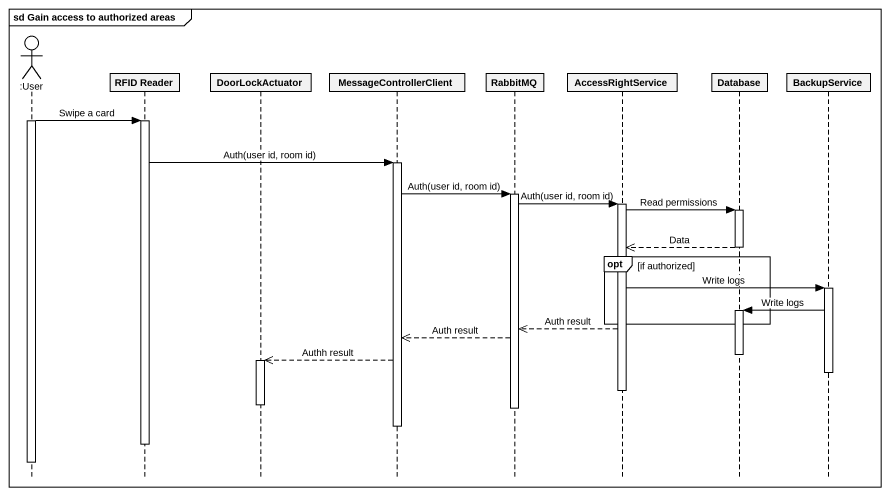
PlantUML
@startuml
mainframe sd Gain access to authorized areas
hide footbox
actor ":User" as User
participant "RFID Reader" as RFID_Reader
participant DoorLockActuator
participant MessageControllerClient
participant RabbitMQ
participant AccessRightService
participant "Database" as Database_
participant BackupService

activate User
User -> RFID_Reader : Swipe a card
activate RFID_Reader
RFID_Reader -> MessageControllerClient : Auth(user id, room id)
activate MessageControllerClient
MessageControllerClient -> RabbitMQ : Auth(user id, room id)
activate RabbitMQ
RabbitMQ -> AccessRightService : Auth(user id, room id)
activate AccessRightService
AccessRightService -> Database_ : Read permissions
activate Database_
Database_ -->> AccessRightService : Data
deactivate Database_
opt if authorized
  AccessRightService -> BackupService : Write logs
  activate BackupService
  BackupService -> Database_ : Write logs
  activate Database_
end
AccessRightService -->> RabbitMQ : Auth result
RabbitMQ -->> MessageControllerClient : Auth result
deactivate Database_
MessageControllerClient -->> DoorLockActuator : Authh result
activate DoorLockActuator
deactivate BackupService
deactivate AccessRightService
deactivate DoorLockActuator
deactivate RabbitMQ
deactivate MessageControllerClient
deactivate RFID_Reader
deactivate User
@enduml
